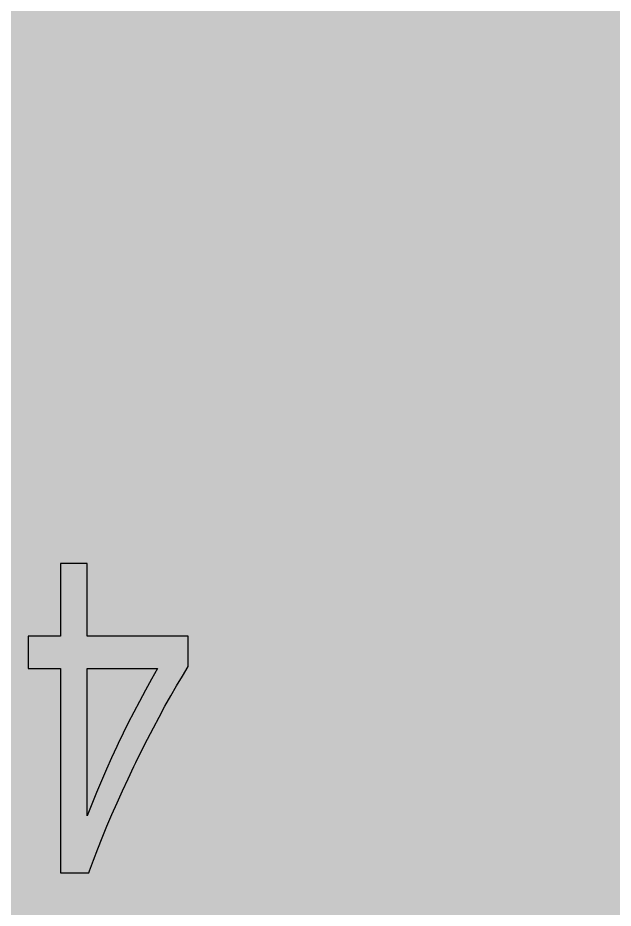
# Model space of a CAD drawing. Header units: millimetres. Extents: x -86361817 to -86131630, y 1129306426 to 1129405304.
# Drawn here: x -86358531 to -86357761, y 1129402775 to 1129403926 of the extents above; entities that cross this region are included whole.
import ezdxf

# ---------------------------------------------------------------- set-up
doc = ezdxf.new("R2010")
doc.units = ezdxf.units.MM
doc.header["$LTSCALE"] = 1000
doc.layers.add('EL-立面墙体线', color=2, linetype='Continuous')
doc.layers.add('E—立面造型线', color=3, linetype='Continuous')

msp = doc.modelspace()

# ---------------------------------------------------------------- hatches: boundary and pattern name
at = {"layer": 'EL-立面墙体线'}
h = msp.add_hatch(dxfattribs=at)
h.set_pattern_fill('C-WOOD5', color=250, scale=0.6)
h.set_pattern_definition([(83.103384, (-86827490.29, 1129341662.85), (359.999362, 1984.232332), [99.9347, -2898.10626]), (82.7621247, (-86827526.289, 1129341710.098), (359.9993664, 2976.34850126), [190.4924, -19811.2116]), (96.896616, (-86827382.29, 1129341766.79), (-359.99936, 1984.232333), [99.9347, -2898.10626]), (97.237875, (-86827346.289, 1129341710.098), (-2159.99616235, 16865.9748063), [190.4924, -19811.2116]), (90, (-86827478.84, 1129341761), (-359.99936, 2e-14), [667.38854, -324.7276]), (90, (-86827490.84, 1129341516.4), (-359.99936, 2e-14), [148.61146, -843.50466]), (89.5842002, (-86827461.146, 1129341516.399), (359.99941674, 48613.69219794), [944.8974, -48662.217]), (90, (-86827418.84, 1129341516.4), (-359.99936, 2e-14), []), (90, (-86827382.84, 1129341516.4), (-359.99936, 2e-14), [252.5554, -739.5607]), (90, (-86827346.84, 1129341516.4), (-359.99936, 2e-14), [192, -800.11614]), (90, (-86827310.84, 1129341516.4), (-359.99936, 2e-14), [274.4684, -717.64776]), (90.8427913, (-86827269.146, 1129341516.399), (-719.99871808, 48613.6922035), [349.64066, -73074.894]), (92.8072584, (-86827581.146, 1129341516.399), (-719.99870487, 14881.74245718), [350.0229, -36402.3798]), (95.7162282, (-86827534.86, 1129341516.399), (-1079.998082, 10913.2778382), [275.3824, -28639.7694]), (87.4662442, (-86827534.86, 1129341516.399), (359.99936553, 7936.92931944), [193.8884, -40522.6806]), (96.4693514, (-86827608.574, 1129342059.7), (-359.9993618, 2976.3484971), [76.0742, -15899.5122]), (83.5306486, (-86827265.718, 1129342059.7), (1439.9974483, 12897.5101621), [76.0742, -15899.5122]), (96.4693514, (-86827257.146, 1129341932.143), (-1439.9974483, 12897.5101621), [76.0742, -15899.5122]), (83.5306486, (-86827617.146, 1129341932.143), (359.9993618, 2976.3484971), [76.0742, -15899.5122]), (90, (-86827266.3, 1129342006.86), (-359.99936, 2e-14), [54.6142, -937.502]), (90, (-86827607.98, 1129342006.86), (-359.99936, 2e-14), [54.6142, -937.502]), (83.787357, (-86827274.29, 1129342461.27), (359.9993663, 2976.3485), [47.5227, -9932.2488]), (83.3238146, (-86827598.288, 1129342362.06), (359.99936425, 2976.34850094), [147.4551, -30818.1216]), (82.958106, (-86827562.2885, 1129342286.47), (5399.99043521, 43653.11136724), [223.7327, -46760.1366]), (82.5153262, (-86827526.2886, 1129342234.502), (1439.99745181, 10913.27781269), [276.36776, -57760.8618]), (83.103384, (-86827490.29, 1129341662.85), (359.999362, 1984.232332), [99.9347, -2898.10626]), (82.7621247, (-86827394.289, 1129342059.7), (2159.9961917, 16865.9748025), [95.2462, -19906.458]), (82.7621247, (-86827370.289, 1129342012.457), (2159.9961917, 16865.9748025), [190.4924, -19811.2116]), (82.4213806, (-86827329.146, 1129342059.7), (1439.99746135, 10913.27783844), [142.9798, -29882.7852]), (83.103384, (-86827598.29, 1129341866), (359.999362, 1984.232332), [142.76386, -2855.2771]), (83.103384, (-86827562.29, 1129341790.41), (359.999362, 1984.232332), [142.76386, -2855.2771]), (82.7621247, (-86827526.289, 1129341710.098), (359.9993664, 2976.34850126), [190.4924, -19811.2116]), (82.4213806, (-86827293.146, 1129342059.7), (1439.99746135, 10913.27783844), [142.9798, -29882.7852]), (98.497869, (-86827478.289, 1129342428.2), (-719.9987219, 4960.5808362), [81.2057, -16971.99]), (98.25847, (-86827454.29, 1129342461.27), (-359.999359, 1984.232334), [47.7387, -4964.82156]), (96.896616, (-86827581.15, 1129342059.7), (-359.99936, 1984.232333), [142.76386, -2855.2771]), (96.896616, (-86827545.15, 1129342059.7), (-359.99936, 1984.232333), [142.76386, -2855.2771]), (97.237875, (-86827502.289, 1129342012.457), (-359.9993613, 2976.3485019), [190.4924, -19811.2116]), (96.896616, (-86827382.29, 1129341766.79), (-359.99936, 1984.232333), [99.9347, -2898.10626]), (97.237875, (-86827346.289, 1129341710.098), (-2159.99616235, 16865.9748063), [190.4924, -19811.2116]), (97.5786193, (-86827310.289, 1129341790.412), (-1439.99744248, 10913.27784093), [142.9798, -29882.7852]), (97.5786193, (-86827274.289, 1129341866.002), (-2519.99552006, 18850.20714972), [142.9798, -29882.7852]), (90, (-86827382.84, 1129342154.23), (-359.99936, 2e-14), [354.2817, -637.83444]), (90, (-86827346.84, 1129342202.17), (-359.99936, 2e-14), [306.349, -685.7671]), (90, (-86827310.84, 1129342202.17), (-359.99936, 2e-14), [306.349, -685.7671]), (90, (-86827274.84, 1129342202.17), (-359.99936, 2e-14), [260.4657, -731.65044]), (90, (-86827598.84, 1129342202.17), (-359.99936, 2e-14), [161.50356, -830.6126]), (90, (-86827562.84, 1129342202.17), (-359.99936, 2e-14), [82.3338, -909.78234]), (90, (-86827526.84, 1129342202.17), (-359.99936, 2e-14), [34.23284, -957.8833]), (90, (-86827478.84, 1129341761), (-359.99936, 2e-14), [667.38854, -324.7276]), (90, (-86827394.84, 1129341864.95), (-359.99936, 2e-14), [193.2791, -798.83706]), (90, (-86827370.84, 1129341900.4), (-359.99936, 2e-14), [109.76716, -882.34896]), (90, (-86827328.44, 1129341931.7), (-359.99936, 2e-14), [129.6561, -862.46004]), (90, (-86827292.43, 1129342006.86), (-359.99936, 2e-14), [54.6142, -937.502]), (90, (-86827581.26, 1129342006.86), (-359.99936, 2e-14), [54.6142, -937.502]), (90, (-86827545.24, 1129341931.7), (-359.99936, 2e-14), [129.6561, -862.46004]), (90, (-86827502.84, 1129341900.4), (-359.99936, 2e-14), [109.76716, -882.34896])])
h.paths.add_polyline_path([(-86360613.7, 1129404857.5), (-86360613.7, 1129401907.5), (-86356683.7, 1129401907.5), (-86356683.7, 1129404857.5)])

# ---------------------------------------------------------------- linework, layer by layer
at = {"layer": 'E—立面造型线', "color": 1}
for points in [[(-86358415.4, 1129402881.5), (-86358409, 1129402896.4), (-86358402.3, 1129402911.6), (-86358395.4, 1129402926.9), (-86358388.2, 1129402942.7), (-86358380.7, 1129402958.4), (-86358378.1, 1129402963.7), (-86358370.6, 1129402978.9), (-86358363.1, 1129402993.8), (-86358355.4, 1129403008.4), (-86358347.9, 1129403022.5), (-86358340.5, 1129403036.5), (-86358333, 1129403049.8), (-86358325.5, 1129403062.7), (-86358318, 1129403075.3), (-86358310.6, 1129403087.6), (-86358310.6, 1129403127), (-86358441.1, 1129403127), (-86358441.1, 1129403221), (-86358475.5, 1129403221), (-86358475.5, 1129403127), (-86358517.3, 1129403127), (-86358517.3, 1129403085.2), (-86358475.5, 1129403085.2)], [(-86358475.5, 1129403085.2), (-86358475.5, 1129402821)], [(-86358441.1, 1129403085.2), (-86358350.2, 1129403085.2), (-86358357.8, 1129403071.6), (-86358365.7, 1129403057.1), (-86358373.4, 1129403042.7), (-86358380.7, 1129403028.8), (-86358387.8, 1129403015), (-86358394.4, 1129403001.5), (-86358400.9, 1129402988.2), (-86358402.7, 1129402984.3), (-86358409.4, 1129402969.8), (-86358416, 1129402955), (-86358422.5, 1129402940.1), (-86358428.8, 1129402925.1), (-86358435, 1129402909.9), (-86358441.1, 1129402894.6)], [(-86358441.1, 1129402894.6), (-86358441.1, 1129403085.2), (-86358350.2, 1129403085.2)], [(-86358475.5, 1129402821), (-86358438.7, 1129402821), (-86358437.9, 1129402823.5), (-86358432.6, 1129402837.6), (-86358427.2, 1129402852), (-86358421.5, 1129402866.5), (-86358415.4, 1129402881.5)]]:
    msp.add_lwpolyline(points, dxfattribs=at)

doc.saveas('drawing.dxf')
